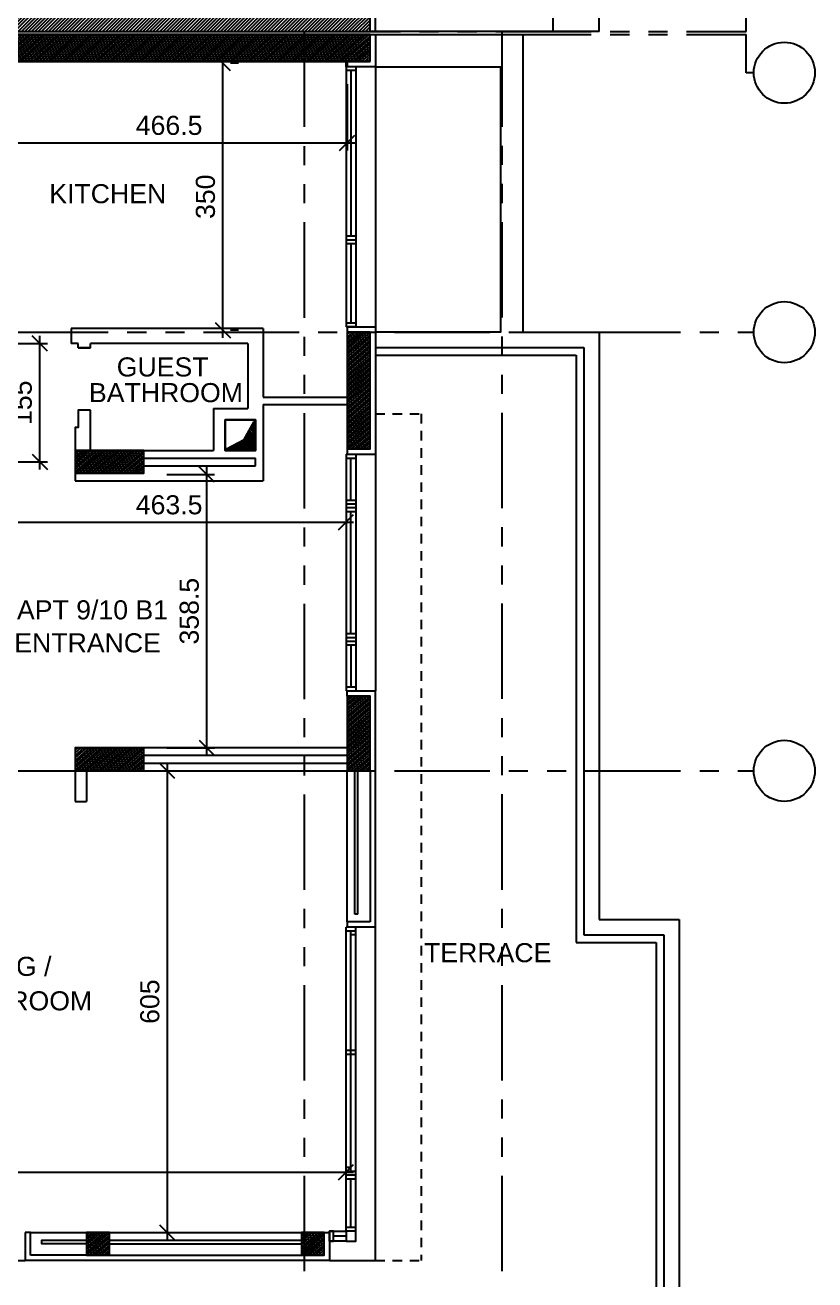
# Model space of a CAD drawing. Extents: x 453.8 to 514, y -2.6 to 70.8.
# Drawn here: x 498.13 to 508.47, y 6.18 to 22.62 of the extents above; entities that cross this region are included whole.
import ezdxf
from ezdxf.enums import TextEntityAlignment as Align

# ---------------------------------------------------------------- set-up
doc = ezdxf.new("R2010")
doc.units = 0
doc.header["$MEASUREMENT"] = 0
doc.header["$PDMODE"] = 35
doc.header["$PDSIZE"] = 0.3
doc.linetypes.add('AXIS_100$0$A-AXIS$0$PHANTOM', pattern=[2.5, 1.25, -0.25, 0.25, -0.25, 0.25, -0.25])
doc.linetypes.add('ID-100-Furniture Plan$0$HIDDEN2', pattern=[0.1875, 0.125, -0.0625])
doc.layers.get('0').update_dxf_attribs({"linetype": 'CONTINUOUS'})
doc.layers.get('DEFPOINTS').update_dxf_attribs({"linetype": 'CONTINUOUS'})
for name, color, linetype in [('A-BALUST', 1, 'CONTINUOUS'), ('a-dim', 3, 'CONTINUOUS'), ('A-HATCH-CONC', 8, 'CONTINUOUS'), ('A-NOMENCLATURE', 3, 'CONTINUOUS'), ('A-PROJ1', 9, 'CONTINUOUS'), ('A-PROJECTION', 9, 'CONTINUOUS'), ('a-revetement', 1, 'CONTINUOUS'), ('A-WALL', 4, 'CONTINUOUS'), ('AXIS_100$0$A-AXIS-100', 10, 'AXIS_100$0$A-AXIS$0$PHANTOM'), ('ID-100-Furniture Plan$0$A-ALU', 9, 'CONTINUOUS'), ('ID-100-Furniture Plan$0$A-PROJECTION', 8, 'CONTINUOUS'), ('ID-100-Furniture Plan$0$a-revetement', 1, 'CONTINUOUS'), ('ID-100-Furniture Plan$0$a-shaft', 251, 'CONTINUOUS'), ('ID-100-Furniture Plan$0$A-STAIR', 9, 'CONTINUOUS'), ('ID-100-Furniture Plan$0$A-STRUCHATCH', 8, 'CONTINUOUS'), ('ID-100-Furniture Plan$0$A-STRUCTURE', 6, 'CONTINUOUS'), ('ID-100-Furniture Plan$0$A-WALL', 3, 'CONTINUOUS'), ('S-9-10TH$0$A-STR 9-10TH', 2, 'CONTINUOUS')]:
    doc.layers.add(name, color=color, linetype=linetype)
doc.styles.add('A100-STEXT', font='ARIAL.TTF', dxfattribs={"height": 0.25})
doc.dimstyles.new('A100-DIM', dxfattribs={"dimtxt": 0.25, "dimasz": 0.2, "dimexe": 0.1, "dimexo": 0.3, "dimgap": 0.1, "dimtad": 1, "dimlfac": 100, "dimdsep": 46, "dimtxsty": 'A100-STEXT', "dimblk1": 'OBLIQUE', "dimblk2": 'OBLIQUE', "dimsah": 1, "dimcen": -0.05, "dimdle": 0.1, "dimclrd": 15, "dimclre": 15, "dimclrt": 256, "dimadec": 0, "dimazin": 0, "dimtfac": 0.28, "dimtix": 1, "dimtmove": 2, "dimatfit": 3, "dimldrblk": 'OBLIQUE', "dimfxl": 0, "dimtolj": 1, "dimarcsym": 0})
pattern_1 = [(40.532486, (448.082978, 27.233274), (-0.016246977, 0.01900094), [])]

# ---------------------------------------------------------------- blocks, each defined once
blk = doc.blocks.new('_OBLIQUE')
at = {"color": 0, "linetype": 'ByBlock'}
blk.add_line((-0.5, -0.5), (0.5, 0.5), dxfattribs=at)
blk = doc.blocks.new('*D68')
at = {"layer": 'a-dim', "color": 15, "lineweight": -2}
for p, q in [((491.421, 7.59), (502.431, 7.59)), ((491.521, 7.115), (491.521, 7.69)), ((502.331, 7.115), (502.331, 7.69))]:
    blk.add_line(p, q, dxfattribs=at)
at = {"layer": 'DEFPOINTS', "color": 0}
for p in [(502.331, 7.59), (491.521, 6.815), (502.331, 6.815)]:
    blk.add_point(p, dxfattribs=at)
at = {"layer": 'a-dim', "color": 15, "lineweight": -2, "xscale": 0.2, "yscale": 0.2, "zscale": 0.2, "rotation": 180}
blk.add_blockref('_OBLIQUE', (491.521, 7.59), dxfattribs=at)
at = {"layer": 'a-dim', "color": 15, "lineweight": -2, "xscale": 0.2, "yscale": 0.2, "zscale": 0.2}
blk.add_blockref('_OBLIQUE', (502.331, 7.59), dxfattribs=at)
at = {"layer": 'a-dim', "insert": (496.926, 7.818), "char_height": 0.25, "attachment_point": 5, "style": 'A100-STEXT'}
blk.add_mtext('\\A1;1081', dxfattribs=at)
blk = doc.blocks.new('*D69')
at = {"layer": 'a-dim', "color": 15, "lineweight": -2}
for p, q in [((499.981, 12.85), (500.089, 12.85)), ((499.989, 12.95), (499.989, 6.7)), ((499.981, 6.8), (500.089, 6.8))]:
    blk.add_line(p, q, dxfattribs=at)
at = {"layer": 'DEFPOINTS', "color": 0}
for p in [(499.681, 12.85), (499.681, 6.8), (499.989, 6.8)]:
    blk.add_point(p, dxfattribs=at)
at = {"layer": 'a-dim', "color": 15, "lineweight": -2, "xscale": 0.2, "yscale": 0.2, "zscale": 0.2}
for p, rotation in [((499.989, 12.85), 90), ((499.989, 6.8), 270)]:
    blk.add_blockref('_OBLIQUE', p, dxfattribs=dict(at, rotation=rotation))
at = {"layer": 'a-dim', "insert": (499.761, 9.825), "char_height": 0.25, "attachment_point": 5, "rotation": 90, "style": 'A100-STEXT'}
blk.add_mtext('\\A1;605', dxfattribs=at)
blk = doc.blocks.new('*D70')
at = {"layer": 'a-dim', "color": 15, "lineweight": -2}
for p, q in [((500.506, 13.05), (500.506, 16.835)), ((499.981, 16.735), (500.606, 16.735)), ((499.981, 13.15), (500.606, 13.15))]:
    blk.add_line(p, q, dxfattribs=at)
at = {"layer": 'DEFPOINTS', "color": 0}
for p in [(499.681, 16.735), (500.506, 16.735), (499.681, 13.15)]:
    blk.add_point(p, dxfattribs=at)
at = {"layer": 'a-dim', "color": 15, "lineweight": -2, "xscale": 0.2, "yscale": 0.2, "zscale": 0.2}
for p, rotation in [((500.506, 16.735), 90), ((500.506, 13.15), 270)]:
    blk.add_blockref('_OBLIQUE', p, dxfattribs=dict(at, rotation=rotation))
at = {"layer": 'a-dim', "insert": (500.278, 14.943), "char_height": 0.25, "attachment_point": 5, "rotation": 90, "style": 'A100-STEXT'}
blk.add_mtext('\\A1;358.5', dxfattribs=at)
blk = doc.blocks.new('*D71')
at = {"layer": 'a-dim', "color": 15, "lineweight": -2}
for p, q in [((497.696, 16.435), (497.696, 16.009)), ((502.331, 16.435), (502.331, 16.009)), ((497.596, 16.109), (502.431, 16.109))]:
    blk.add_line(p, q, dxfattribs=at)
at = {"layer": 'DEFPOINTS', "color": 0}
for p in [(497.696, 16.735), (502.331, 16.735), (502.331, 16.109)]:
    blk.add_point(p, dxfattribs=at)
at = {"layer": 'a-dim', "color": 15, "lineweight": -2, "xscale": 0.2, "yscale": 0.2, "zscale": 0.2, "rotation": 180}
blk.add_blockref('_OBLIQUE', (497.696, 16.109), dxfattribs=at)
at = {"layer": 'a-dim', "color": 15, "lineweight": -2, "xscale": 0.2, "yscale": 0.2, "zscale": 0.2}
blk.add_blockref('_OBLIQUE', (502.331, 16.109), dxfattribs=at)
at = {"layer": 'a-dim', "insert": (500.013, 16.336), "char_height": 0.25, "attachment_point": 5, "style": 'A100-STEXT'}
blk.add_mtext('\\A1;463.5', dxfattribs=at)
blk = doc.blocks.new('*D72')
at = {"layer": 'a-dim', "color": 15, "lineweight": -2}
for p, q in [((497.981, 18.45), (498.418, 18.45)), ((498.318, 16.8), (498.318, 18.55)), ((497.981, 16.9), (498.418, 16.9))]:
    blk.add_line(p, q, dxfattribs=at)
at = {"layer": 'DEFPOINTS', "color": 0}
for p in [(497.681, 18.45), (498.318, 18.45), (497.681, 16.9)]:
    blk.add_point(p, dxfattribs=at)
at = {"layer": 'a-dim', "color": 15, "lineweight": -2, "xscale": 0.2, "yscale": 0.2, "zscale": 0.2}
for p, rotation in [((498.318, 18.45), 90), ((498.318, 16.9), 270)]:
    blk.add_blockref('_OBLIQUE', p, dxfattribs=dict(at, rotation=rotation))
at = {"layer": 'a-dim', "insert": (498.09, 17.675), "char_height": 0.25, "attachment_point": 5, "rotation": 90, "style": 'A100-STEXT'}
blk.add_mtext('\\A1;155', dxfattribs=at)
blk = doc.blocks.new('*D110')
at = {"layer": 'a-dim', "color": 15, "lineweight": -2}
for p, q in [((500.718, 18.525), (500.718, 22.225)), ((500.923, 22.125), (500.818, 22.125)), ((500.923, 18.625), (500.818, 18.625))]:
    blk.add_line(p, q, dxfattribs=at)
at = {"layer": 'DEFPOINTS', "color": 0}
for p in [(500.623, 22.125), (500.718, 22.125), (500.623, 18.625)]:
    blk.add_point(p, dxfattribs=at)
at = {"layer": 'a-dim', "color": 15, "lineweight": -2, "xscale": 0.2, "yscale": 0.2, "zscale": 0.2}
for p, rotation in [((500.718, 22.125), 90), ((500.718, 18.625), 270)]:
    blk.add_blockref('_OBLIQUE', p, dxfattribs=dict(at, rotation=rotation))
at = {"layer": 'a-dim', "insert": (500.49, 20.375), "char_height": 0.25, "attachment_point": 5, "rotation": 90, "style": 'A100-STEXT'}
blk.add_mtext('\\A1;350', dxfattribs=at)
blk = doc.blocks.new('*D111')
at = {"layer": 'a-dim', "color": 15, "lineweight": -2}
for p, q in [((497.681, 21.85), (497.681, 20.981)), ((502.346, 21.85), (502.346, 20.981)), ((497.581, 21.081), (502.446, 21.081))]:
    blk.add_line(p, q, dxfattribs=at)
at = {"layer": 'DEFPOINTS', "color": 0}
for p in [(497.681, 22.15), (502.346, 22.15), (502.346, 21.081)]:
    blk.add_point(p, dxfattribs=at)
at = {"layer": 'a-dim', "color": 15, "lineweight": -2, "xscale": 0.2, "yscale": 0.2, "zscale": 0.2, "rotation": 180}
blk.add_blockref('_OBLIQUE', (497.681, 21.081), dxfattribs=at)
at = {"layer": 'a-dim', "color": 15, "lineweight": -2, "xscale": 0.2, "yscale": 0.2, "zscale": 0.2}
blk.add_blockref('_OBLIQUE', (502.346, 21.081), dxfattribs=at)
at = {"layer": 'a-dim', "insert": (500.013, 21.309), "char_height": 0.25, "attachment_point": 5, "style": 'A100-STEXT'}
blk.add_mtext('\\A1;466.5', dxfattribs=at)

msp = doc.modelspace()

# ---------------------------------------------------------------- hatches: boundary and pattern name
at = {"layer": 'A-HATCH-CONC'}
h = msp.add_hatch(dxfattribs=at)
h.set_pattern_fill('ANSI31', color=256, scale=0.25, style=0)
h.set_pattern_definition([(45, (463.73762, -5e-11), (-0.022097087, 0.022097087), [])])
h.paths.add_polyline_path([(490.8869, 22.94), (490.8869, 22.61), (492.20599, 22.61), (492.20599, 22.54), (499.15599, 22.54), (502.64599, 22.54), (502.64599, 22.94)])
at = {"layer": 'ID-100-Furniture Plan$0$a-shaft'}
h = msp.add_hatch(dxfattribs=at)
h.set_pattern_fill('_USER,_O', color=256, scale=0.02, angle=315, pattern_type=0)
h.set_pattern_definition([(315, (-337913.169107, -23743.371716), (0.0141421356235, 0.0141421356235), [])])
h.paths.add_polyline_path([(500.99851, 17.19196), (500.76599, 17.07), (501.12599, 17.07), (501.12599, 17.43)])
at = {"layer": 'ID-100-Furniture Plan$0$A-STRUCHATCH'}
h = msp.add_hatch(dxfattribs=at)
h.set_pattern_fill('_USER', color=256, scale=0.025, angle=40.532486, style=0, pattern_type=0)
h.set_pattern_definition(pattern_1)
h.paths.add_polyline_path([(492.20599, 22.15), (502.64599, 22.15), (502.64599, 22.5), (492.20599, 22.5)])
h = msp.add_hatch(dxfattribs=at)
h.set_pattern_fill('_USER', color=256, scale=0.025, angle=40.532486, style=0, pattern_type=0)
h.set_pattern_definition(pattern_1)
h.paths.add_polyline_path([(502.34599, 18.6), (502.64599, 18.6), (502.64599, 17.07), (502.34599, 17.07)])
h = msp.add_hatch(dxfattribs=at)
h.set_pattern_fill('_USER', color=256, scale=0.025, angle=40.532486, style=0, pattern_type=0)
h.set_pattern_definition(pattern_1)
h.paths.add_polyline_path([(499.68099, 17.05), (498.78099, 17.05), (498.78099, 16.75), (499.68099, 16.75)])
h = msp.add_hatch(dxfattribs=at)
h.set_pattern_fill('_USER', color=256, scale=0.025, angle=40.532486, style=0, pattern_type=0)
h.set_pattern_definition(pattern_1)
h.paths.add_polyline_path([(502.34599, 13.83), (502.64599, 13.83), (502.64599, 12.85), (502.34599, 12.85)])
h = msp.add_hatch(dxfattribs=at)
h.set_pattern_fill('_USER', color=256, scale=0.025, angle=40.532486, style=0, pattern_type=0)
h.set_pattern_definition(pattern_1)
h.paths.add_polyline_path([(499.68099, 13.15), (498.78099, 13.15), (498.78099, 12.85), (499.68099, 12.85)])
h = msp.add_hatch(dxfattribs=at)
h.set_pattern_fill('_USER', color=256, scale=0.025, angle=40.532486, style=0, pattern_type=0)
h.set_pattern_definition(pattern_1)
h.paths.add_polyline_path([(499.23099, 6.8), (498.93099, 6.8), (498.93099, 6.5), (499.23099, 6.5)])
h = msp.add_hatch(dxfattribs=at)
h.set_pattern_fill('_USER', color=256, scale=0.025, angle=40.532486, style=0, pattern_type=0)
h.set_pattern_definition(pattern_1)
h.paths.add_polyline_path([(502.04599, 6.8), (501.74599, 6.8), (501.74599, 6.5), (502.04599, 6.5)])

# ---------------------------------------------------------------- linework, layer by layer
at = {"layer": 'A-BALUST'}
for p, q in [((502.71599, 18.4), (505.44599, 18.4)), ((502.71599, 18.3), (505.34599, 18.3)), ((505.34599, 18.3), (505.34599, 10.6)), ((505.44599, 18.4), (505.44599, 10.7)), ((505.44599, 10.7), (506.49599, 10.7)), ((506.49599, 10.7), (506.49599, 3.7)), ((505.34599, 10.6), (506.39599, 10.6)), ((506.39599, 10.6), (506.39599, 3.8))]:
    msp.add_line(p, q, dxfattribs=at)
at = {"layer": 'A-PROJ1'}
for q in [(505.64599, 35.56771), (505.04599, 22.54)]:
    msp.add_line((505.64599, 22.54), q, dxfattribs=at)
at = {"layer": 'A-PROJECTION'}
for p, q in [((505.04599, 22.54), (505.04599, 36.05023)), ((505.04599, 22.54), (502.64599, 22.54)), ((502.71599, 22.15), (502.71599, 18.67)), ((504.64599, 18.6), (505.64599, 18.6)), ((505.64599, 18.6), (505.64599, 10.9)), ((505.64599, 10.9), (506.69599, 10.9)), ((506.69599, 10.9), (506.69599, 3.5))]:
    msp.add_line(p, q, dxfattribs=at)
for points in [[(502.71599, 22.5), (504.64599, 22.5), (504.64599, 18.6)], [(502.71599, 22.08), (504.35599, 22.08), (504.35599, 18.6), (502.71599, 18.6)]]:
    msp.add_lwpolyline(points, dxfattribs=at)
at = {"layer": 'a-revetement'}
for p, q in [((502.71599, 22.54), (502.71599, 23.01)), ((502.64599, 22.54), (502.71599, 22.54))]:
    msp.add_line(p, q, dxfattribs=at)
at = {"layer": 'A-WALL'}
for p, q in [((501.24599, 18.65), (498.73099, 18.65)), ((498.73099, 18.65), (498.73099, 18.45)), ((498.73099, 18.65), (498.73099, 18.45)), ((498.73099, 18.65), (498.73099, 18.45)), ((501.24599, 18.65), (501.24599, 17.75)), ((498.82099, 18.45), (498.73099, 18.45)), ((498.82099, 18.393), (498.82099, 18.45)), ((501.04599, 18.45), (498.98099, 18.45)), ((498.98099, 18.393), (498.98099, 18.45)), ((501.04599, 18.45), (501.04599, 17.6)), ((498.82099, 18.393), (498.98099, 18.393)), ((498.97599, 18.393), (498.82099, 18.393)), ((498.97599, 18.393), (498.82099, 18.393)), ((498.97599, 18.393), (498.82099, 18.393)), ((498.82099, 18.393), (498.97599, 18.393)), ((498.82099, 18.393), (498.98099, 18.393)), ((500.59599, 17.6), (501.04599, 17.6)), ((500.59599, 17.6), (500.59599, 17.05)), ((501.24599, 17.75), (502.34599, 17.75)), ((501.24599, 17.65), (502.34599, 17.65)), ((501.24599, 17.65), (501.24599, 16.65)), ((498.98099, 17.577), (498.82099, 17.577)), ((498.98099, 17.05), (498.98099, 17.577)), ((499.68099, 17.05), (500.59599, 17.05)), ((499.68099, 16.95), (501.14599, 16.95)), ((501.14599, 16.85), (501.14599, 16.95)), ((499.68099, 16.85), (501.14599, 16.85)), ((498.78099, 16.65), (501.24599, 16.65)), ((502.34599, 13.15), (499.68099, 13.15)), ((502.34599, 13.05), (499.68099, 13.05)), ((498.78099, 12.85), (498.78099, 12.45)), ((498.93099, 12.85), (498.93099, 12.45)), ((499.68099, 12.95), (502.34599, 12.95)), ((499.68099, 12.85), (502.34599, 12.85)), ((502.34599, 10.87), (502.34599, 12.85)), ((502.48599, 10.97), (502.48599, 12.85)), ((502.64599, 12.85), (502.64599, 10.87)), ((498.78099, 12.45), (498.93099, 12.45)), ((498.19599, 6.5), (498.19599, 6.8)), ((498.19599, 6.8), (498.93099, 6.8)), ((499.23099, 6.8), (501.74599, 6.8)), ((499.23099, 6.7), (501.74599, 6.7)), ((499.23099, 6.65), (501.74599, 6.65)), ((498.93099, 6.5), (498.19599, 6.5)), ((499.23099, 6.5), (501.74599, 6.5))]:
    msp.add_line(p, q, dxfattribs=at)
for points in [[(498.98099, 17.577), (498.82099, 17.577), (498.82099, 17.35), (498.78099, 17.35), (498.78099, 16.65)], [(502.44599, 10.97), (502.44599, 12.85)], [(498.93099, 6.65), (498.34599, 6.65), (498.34599, 6.7), (498.93099, 6.7)]]:
    msp.add_lwpolyline(points, dxfattribs=at)
for points in [[(500.74599, 17.05), (501.14599, 17.05), (501.14599, 17.45), (500.74599, 17.45)], [(500.74599, 17.05), (501.14599, 17.05), (501.14599, 17.45), (500.74599, 17.45)], [(500.74599, 17.45), (501.14599, 17.45), (501.14599, 17.05), (500.74599, 17.05)]]:
    msp.add_lwpolyline(points, close=True, dxfattribs=at)
at = {"layer": 'AXIS_100$0$A-AXIS-100'}
for p, q in [((504.37381, 57.54215), (504.37381, -1.8346)), ((501.78381, 25.04), (501.78381, -1.8346)), ((507.57381, 22.54), (507.57381, 23.04)), ((486.79381, 22.54), (507.57381, 22.54)), ((486.79381, 22.5), (507.57381, 22.5)), ((507.57381, 22), (507.57381, 22.5)), ((507.67478, 22), (507.57381, 22)), ((460.46544, 18.6), (507.67478, 18.6)), ((460.46544, 12.85), (507.67478, 12.85))]:
    msp.add_line(p, q, dxfattribs=at)
at = {"layer": 'AXIS_100$0$A-AXIS-100', "linetype": 'Continuous'}
for centre in [(508.07478, 22), (508.07478, 18.6), (508.07478, 12.85)]:
    msp.add_circle(centre, 0.4, dxfattribs=at)
at = {"layer": 'ID-100-Furniture Plan$0$A-ALU'}
for p, q in [((502.33099, 22.08), (502.33099, 18.67)), ((502.46099, 22.08), (502.33099, 22.08)), ((502.46099, 22.08), (502.46099, 18.67)), ((502.46099, 22.02999), (502.33099, 22.02999)), ((502.39599, 22.02999), (502.39599, 19.85666)), ((502.46099, 19.85666), (502.33099, 19.85666)), ((502.46099, 19.80666), (502.33099, 19.80666)), ((502.46099, 19.75666), (502.33099, 19.75666)), ((502.39599, 19.75666), (502.39599, 18.72)), ((502.46099, 18.71999), (502.33099, 18.71999)), ((502.46099, 18.67), (502.33099, 18.67)), ((502.33099, 17), (502.33099, 13.9)), ((502.33099, 17), (502.46099, 17)), ((502.33099, 16.95), (502.46099, 16.95)), ((502.39599, 16.4), (502.39599, 16.95)), ((502.46099, 17), (502.46099, 13.9)), ((502.71599, 17), (502.71599, 13.9)), ((502.33099, 16.4), (502.46099, 16.4)), ((502.33099, 16.35), (502.46099, 16.35)), ((502.33099, 16.3), (502.46099, 16.3)), ((502.33099, 16.25), (502.46099, 16.25)), ((502.39599, 14.65), (502.39599, 16.25)), ((502.33099, 14.65), (502.46099, 14.65)), ((502.33099, 14.6), (502.46099, 14.6)), ((502.33099, 14.55), (502.46099, 14.55)), ((502.33099, 14.5), (502.46099, 14.5)), ((502.39599, 14.5), (502.39599, 13.94999)), ((502.33099, 13.95), (502.46099, 13.95)), ((502.33099, 13.9), (502.46099, 13.9)), ((502.33099, 6.815), (502.33099, 10.8)), ((502.46099, 10.8), (502.33099, 10.8)), ((502.46099, 10.75), (502.33099, 10.75)), ((502.39599, 7.6), (502.39599, 10.75)), ((502.46099, 10.7), (502.39599, 10.7)), ((502.46099, 6.815), (502.46099, 10.8)), ((502.71599, 6.43), (502.71599, 10.8)), ((502.33099, 9.1875), (502.46099, 9.1875)), ((502.33099, 9.1375), (502.46099, 9.1375)), ((502.39599, 7.65), (502.33099, 7.65)), ((502.46099, 7.6), (502.33099, 7.6)), ((502.46099, 7.55), (502.33099, 7.55)), ((502.46099, 7.5), (502.33099, 7.5)), ((502.39599, 6.865), (502.39599, 7.5)), ((502.33099, 6.75), (502.16599, 6.75)), ((502.46099, 6.865), (502.33099, 6.865)), ((502.46099, 6.815), (502.33099, 6.815)), ((502.11599, 6.43), (502.71599, 6.43))]:
    msp.add_line(p, q, dxfattribs=at)
for points in [[(502.11599, 6.815), (502.33099, 6.815), (502.33099, 6.685), (502.11599, 6.685)], [(502.16599, 6.815), (502.11599, 6.815), (502.11599, 6.685), (502.16599, 6.685)], [(502.46099, 6.815), (502.33099, 6.815), (502.33099, 6.685), (502.46099, 6.685)]]:
    msp.add_lwpolyline(points, close=True, dxfattribs=at)
at = {"layer": 'ID-100-Furniture Plan$0$A-PROJECTION'}
for p, q in [((502.71599, 22.15), (502.71599, 18.67)), ((496.18099, 6.43), (498.12599, 6.43))]:
    msp.add_line(p, q, dxfattribs=at)
at = {"layer": 'ID-100-Furniture Plan$0$A-PROJECTION', "linetype": 'ID-100-Furniture Plan$0$HIDDEN2'}
for p, q in [((502.71599, 17.53), (503.31599, 17.53)), ((503.31599, 17.53), (503.31599, 6.43)), ((502.71599, 6.43), (503.31599, 6.43))]:
    msp.add_line(p, q, dxfattribs=at)
at = {"layer": 'ID-100-Furniture Plan$0$a-revetement'}
for p, q in [((502.71599, 22.5), (502.71599, 22.08)), ((502.34599, 22.15), (502.34599, 22.08)), ((502.71599, 22.08), (502.34599, 22.08)), ((502.34599, 18.67), (502.71599, 18.67)), ((502.34599, 18.67), (502.34599, 18.6)), ((502.71599, 18.67), (502.71599, 17)), ((502.34599, 17.07), (502.34599, 17)), ((502.34599, 17), (502.71599, 17)), ((502.34599, 13.83), (502.34599, 13.9)), ((502.34599, 13.9), (502.71599, 13.9)), ((502.71599, 10.8), (502.71599, 13.9)), ((502.34599, 10.87), (502.34599, 10.8)), ((502.71599, 10.8), (502.34599, 10.8)), ((498.19599, 6.8), (498.12599, 6.8)), ((498.12599, 6.8), (498.12599, 6.43)), ((502.04599, 6.8), (502.11599, 6.8)), ((502.11599, 6.8), (502.11599, 6.43)), ((502.11599, 6.43), (498.12599, 6.43))]:
    msp.add_line(p, q, dxfattribs=at)
at = {"layer": 'ID-100-Furniture Plan$0$a-shaft'}
msp.add_lwpolyline([(501.12599, 17.43), (501.12599, 17.07), (500.76599, 17.07), (500.99851, 17.19196), (501.12599, 17.43)], dxfattribs=at)
at = {"layer": 'ID-100-Furniture Plan$0$A-STAIR'}
for p, q in [((502.33099, 22.08), (502.33099, 22.135)), ((498.76599, 13.165), (498.76599, 13.165))]:
    msp.add_line(p, q, dxfattribs=at)
at = {"layer": 'ID-100-Furniture Plan$0$A-STRUCTURE'}
msp.add_lwpolyline([(498.78099, 16.75), (499.68099, 16.75), (499.68099, 17.05), (498.78099, 17.05)], close=True, dxfattribs=at)
at = {"layer": 'ID-100-Furniture Plan$0$A-WALL'}
for p, q in [((502.64599, 10.87), (502.34599, 10.87)), ((502.48599, 10.97), (502.44599, 10.97))]:
    msp.add_line(p, q, dxfattribs=at)
at = {"layer": 'S-9-10TH$0$A-STR 9-10TH'}
for p, q in [((502.64599, 22.5), (492.20599, 22.5)), ((502.64599, 22.15), (502.64599, 22.5)), ((492.20599, 22.15), (502.64599, 22.15))]:
    msp.add_line(p, q, dxfattribs=at)
msp.add_lwpolyline([(492.20599, 22.54), (502.64599, 22.54), (502.64599, 22.94), (490.8869, 22.94), (490.8869, 22.61), (492.20599, 22.61)], dxfattribs=at)
for points in [[(502.34599, 17.07), (502.64599, 17.07), (502.64599, 18.6), (502.34599, 18.6)], [(498.78099, 16.75), (499.68099, 16.75), (499.68099, 17.05), (498.78099, 17.05)], [(502.34599, 12.85), (502.64599, 12.85), (502.64599, 13.83), (502.34599, 13.83)], [(498.78099, 12.85), (499.68099, 12.85), (499.68099, 13.15), (498.78099, 13.15)], [(498.78099, 12.85), (499.68099, 12.85), (499.68099, 13.15), (498.78099, 13.15)], [(498.93099, 6.5), (499.23099, 6.5), (499.23099, 6.8), (498.93099, 6.8)], [(501.74599, 6.5), (502.04599, 6.5), (502.04599, 6.8), (501.74599, 6.8)]]:
    msp.add_lwpolyline(points, close=True, dxfattribs=at)

# ---------------------------------------------------------------- texts
at = {"layer": 'A-NOMENCLATURE', "style": 'A100-STEXT'}
for s, p in [('KITCHEN', (499.20905, 20.41516)), ('GUEST', (499.92819, 18.14443)), ('BATHROOM', (499.97151, 17.80773)), ('APT 9/10 B1', (499.00933, 14.96513)), ('ENTRANCE', (498.9447, 14.52822)), ('TERRACE', (504.18731, 10.4666)), ('LIVING /', (497.80207, 10.29199)), ('DINING ROOM', (497.80207, 9.83557))]:
    msp.add_text(s, height=0.25, dxfattribs=at).set_placement(p, align=Align.MIDDLE)

# ---------------------------------------------------------------- dimensions: what is measured, and where the dimension line sits
at = {"layer": 'a-dim'}
for p1, p2, distance, picture, middle in [((500.62333, 18.625), (500.62333, 22.125), -0.09423, '*D110', (500.48983, 20.375)), ((497.68099, 22.15), (502.34599, 22.15), -1.06851, '*D111', (500.01349, 21.30914)), ((497.68099, 16.9), (497.68099, 18.45), -0.63672, '*D72', (498.09006, 17.675)), ((499.68099, 13.15), (499.68099, 16.735), -0.82467, '*D70', (500.27793, 14.9425)), ((497.69599, 16.735), (502.33099, 16.735), -0.62649, '*D71', (500.01349, 16.33623)), ((499.68099, 12.85), (499.68099, 6.8), 0.30805, '*D69', (499.7614, 9.825)), ((491.52099, 6.815), (502.33099, 6.815), 0.77541, '*D68', (496.92599, 7.81805))]:
    dim = msp.add_aligned_dim(p1=p1, p2=p2, distance=distance, dimstyle='A100-DIM', dxfattribs=at)
    dim.commit()
    dim.dimension.update_dxf_attribs({"geometry": picture, "text_midpoint": middle})

doc.saveas('drawing.dxf')
